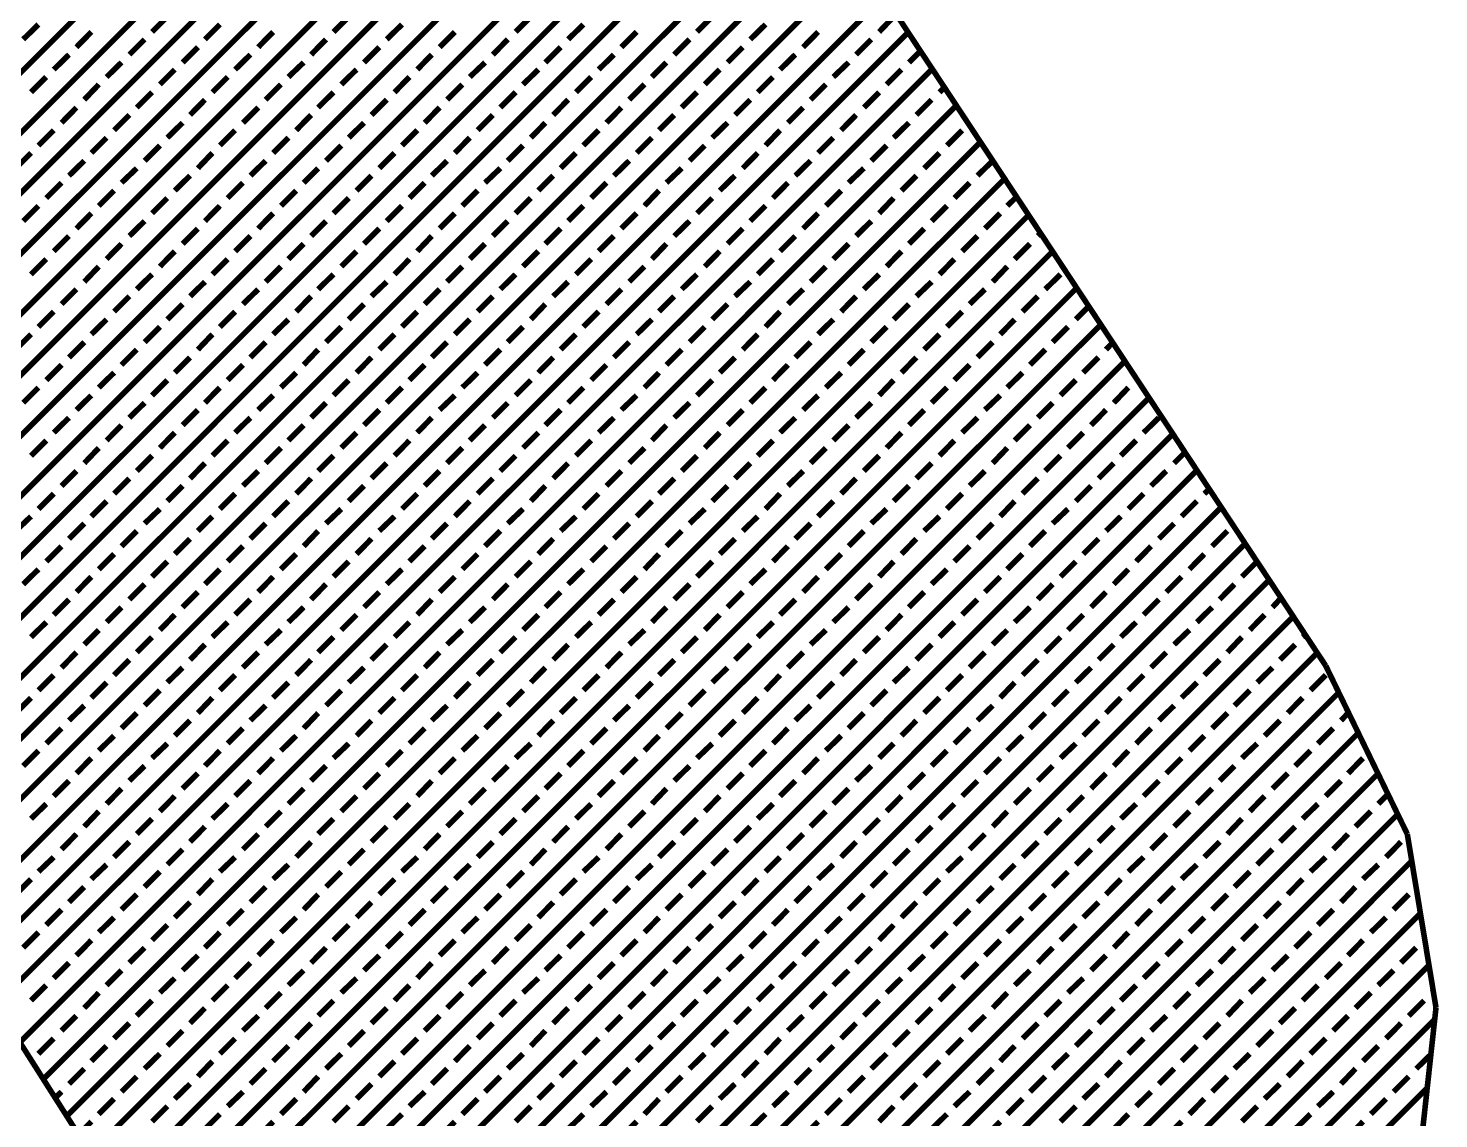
# Model space of a CAD drawing. Extents: x 2 to 176, y -19 to 159.
# Drawn here: x 112.715 to 113.677, y 117.897 to 118.64 of the extents above; entities that cross this region are included whole.
import ezdxf

# ---------------------------------------------------------------- set-up
doc = ezdxf.new("R2010")
doc.units = 0
doc.layers.add('BG_SILKSCREEN_TOP', color=7, linetype='CONTINUOUS')

msp = doc.modelspace()

# ---------------------------------------------------------------- linework, layer by layer
at = {"layer": 'BG_SILKSCREEN_TOP', "const_width": 0.00381}
for points in [[(113.599976, 118.205504), (112.908842, 119.254016)], [(112.452912, 118.352824), (113.085626, 118.985792)], [(112.468914, 118.327678), (113.101882, 118.9609)], [(112.484662, 118.302532), (113.118392, 118.936008)], [(112.500918, 118.277386), (113.134902, 118.911116)], [(112.51692, 118.25224), (113.151158, 118.886478)], [(112.532922, 118.226586), (113.167668, 118.861332)], [(112.549178, 118.20144), (113.184178, 118.83644)], [(112.56518, 118.176294), (113.200434, 118.811548)], [(112.581182, 118.150894), (113.216944, 118.786656)], [(112.597438, 118.125748), (113.2332, 118.762018)], [(112.613186, 118.100602), (113.24971, 118.737126)], [(112.629188, 118.074948), (113.265966, 118.71198)], [(112.64519, 118.049802), (113.282476, 118.687088)], [(112.661446, 118.024656), (113.298986, 118.662196)], [(112.799622, 118.637812), (112.810036, 118.648226)], [(112.92332, 118.637812), (112.933734, 118.648226)], [(113.047526, 118.637812), (113.05794, 118.648226)], [(113.171224, 118.637812), (113.181638, 118.648226)], [(113.29543, 118.637812), (113.305336, 118.648226)], [(112.711738, 118.632732), (112.722152, 118.642892)], [(112.83569, 118.632732), (112.84585, 118.642892)], [(112.959642, 118.632732), (112.970056, 118.642892)], [(113.08334, 118.632732), (113.093754, 118.642892)], [(113.207546, 118.632732), (113.21796, 118.642892)], [(112.677448, 117.99951), (113.315242, 118.637558)], [(112.74806, 118.627398), (112.75822, 118.637812)], [(112.784128, 118.622318), (112.794542, 118.632732)], [(112.872012, 118.627398), (112.882172, 118.637812)], [(112.90808, 118.622318), (112.91824, 118.632732)], [(112.99571, 118.627398), (113.006124, 118.637812)], [(113.032032, 118.622318), (113.042192, 118.632732)], [(113.119662, 118.627398), (113.130076, 118.637812)], [(113.15573, 118.622318), (113.166144, 118.632732)], [(113.243614, 118.627398), (113.253774, 118.637812)], [(113.279682, 118.622318), (113.290096, 118.632732)], [(112.732566, 118.612158), (112.74298, 118.622318)], [(112.82045, 118.616984), (112.830864, 118.627398)], [(112.856264, 118.612158), (112.866678, 118.622318)], [(112.944148, 118.616984), (112.954562, 118.627398)], [(112.98047, 118.612158), (112.990376, 118.622318)], [(113.067846, 118.616984), (113.07826, 118.627398)], [(113.104168, 118.612158), (113.114582, 118.622318)], [(113.192052, 118.616984), (113.202466, 118.627398)], [(113.227866, 118.612158), (113.23828, 118.622318)], [(113.31575, 118.616984), (113.323624, 118.624858)], [(112.693196, 117.974364), (113.331752, 118.612666)], [(112.768634, 118.607078), (112.778794, 118.616984)], [(112.804956, 118.601998), (112.815116, 118.612158)], [(112.892586, 118.607078), (112.903, 118.616984)], [(112.928654, 118.601998), (112.939068, 118.612158)], [(113.016284, 118.607078), (113.026698, 118.616984)], [(113.052606, 118.601998), (113.06302, 118.612158)], [(113.14049, 118.607078), (113.150396, 118.616984)], [(113.176558, 118.601998), (113.186718, 118.612158)], [(113.264188, 118.607078), (113.274602, 118.616984)], [(113.30051, 118.601998), (113.31067, 118.612158)], [(112.717072, 118.596664), (112.727486, 118.607078)], [(112.753394, 118.591584), (112.7633, 118.601998)], [(112.84077, 118.596664), (112.851184, 118.607078)], [(112.877092, 118.591584), (112.887506, 118.601998)], [(112.964976, 118.596664), (112.975136, 118.607078)], [(113.00079, 118.591584), (113.011204, 118.601998)], [(113.088674, 118.596664), (113.099088, 118.607078)], [(113.124996, 118.591584), (113.13541, 118.601998)], [(113.212626, 118.596664), (113.22304, 118.607078)], [(113.248694, 118.591584), (113.259108, 118.601998)], [(112.789208, 118.58625), (112.799622, 118.596664)], [(112.82553, 118.58117), (112.83569, 118.591584)], [(112.912906, 118.58625), (112.92332, 118.596664)], [(112.949228, 118.58117), (112.959642, 118.591584)], [(113.037112, 118.58625), (113.047526, 118.596664)], [(113.07318, 118.58117), (113.08334, 118.591584)], [(113.16081, 118.58625), (113.171224, 118.596664)], [(113.197132, 118.58117), (113.207546, 118.591584)], [(113.285016, 118.58625), (113.29543, 118.596664)], [(113.32083, 118.58117), (113.331244, 118.591584)], [(113.336578, 118.596664), (113.33988, 118.599966)], [(112.709706, 117.948964), (113.348008, 118.58752)], [(112.7379, 118.575836), (112.74806, 118.58625)], [(112.773714, 118.570756), (112.784128, 118.58117)], [(112.861598, 118.575836), (112.872012, 118.58625)], [(112.89792, 118.570756), (112.90808, 118.58117)], [(112.98555, 118.575836), (112.99571, 118.58625)], [(113.021618, 118.570756), (113.032032, 118.58117)], [(113.109502, 118.575836), (113.119662, 118.58625)], [(113.145316, 118.570756), (113.15573, 118.58117)], [(113.2332, 118.575836), (113.243614, 118.58625)], [(113.269522, 118.570756), (113.279682, 118.58117)], [(112.810036, 118.565676), (112.82045, 118.575836)], [(112.933734, 118.565676), (112.944148, 118.575836)], [(113.05794, 118.565676), (113.067846, 118.575836)], [(113.181638, 118.565676), (113.192052, 118.575836)], [(113.305336, 118.565676), (113.31575, 118.575836)], [(112.722152, 118.560342), (112.732566, 118.570756)], [(112.725454, 117.923564), (113.364518, 118.562628)], [(112.75822, 118.555262), (112.768634, 118.565676)], [(112.84585, 118.560342), (112.856264, 118.570756)], [(112.882172, 118.555262), (112.892586, 118.565676)], [(112.970056, 118.560342), (112.98047, 118.570756)], [(113.006124, 118.555262), (113.016284, 118.565676)], [(113.093754, 118.560342), (113.104168, 118.570756)], [(113.130076, 118.555262), (113.14049, 118.565676)], [(113.21796, 118.560342), (113.227866, 118.570756)], [(113.253774, 118.555262), (113.264188, 118.565676)], [(113.341658, 118.560342), (113.352072, 118.570756)], [(112.706658, 118.544848), (112.717072, 118.555262)], [(112.794542, 118.549928), (112.804956, 118.560342)], [(112.830864, 118.544848), (112.84077, 118.555262)], [(112.91824, 118.549928), (112.928654, 118.560342)], [(112.954562, 118.544848), (112.964976, 118.555262)], [(113.042192, 118.549928), (113.052606, 118.560342)], [(113.07826, 118.544848), (113.088674, 118.555262)], [(113.166144, 118.549928), (113.176558, 118.560342)], [(113.202466, 118.544848), (113.212626, 118.555262)], [(113.290096, 118.549928), (113.30051, 118.560342)], [(113.326164, 118.544848), (113.336578, 118.555262)], [(112.74298, 118.539768), (112.753394, 118.549928)], [(112.778794, 118.534942), (112.789208, 118.544848)], [(112.866678, 118.539768), (112.877092, 118.549928)], [(112.903, 118.534942), (112.912906, 118.544848)], [(112.990376, 118.539768), (113.00079, 118.549928)], [(113.026698, 118.534942), (113.037112, 118.544848)], [(113.114582, 118.539768), (113.124996, 118.549928)], [(113.150396, 118.534942), (113.16081, 118.544848)], [(113.23828, 118.539768), (113.248694, 118.549928)], [(113.274602, 118.534942), (113.285016, 118.544848)], [(113.362486, 118.539768), (113.3729, 118.549928)], [(112.727486, 118.524528), (112.7379, 118.534942)], [(112.741456, 117.898418), (113.381028, 118.537736)], [(112.815116, 118.529608), (112.82553, 118.539768)], [(112.851184, 118.524528), (112.861598, 118.534942)], [(112.939068, 118.529608), (112.949228, 118.539768)], [(112.975136, 118.524528), (112.98555, 118.534942)], [(113.06302, 118.529608), (113.07318, 118.539768)], [(113.099088, 118.524528), (113.109502, 118.534942)], [(113.186718, 118.529608), (113.197132, 118.539768)], [(113.22304, 118.524528), (113.2332, 118.534942)], [(113.31067, 118.529608), (113.32083, 118.539768)], [(113.346738, 118.524528), (113.357152, 118.534942)], [(112.7633, 118.519194), (112.773714, 118.529608)], [(112.799622, 118.514114), (112.810036, 118.524528)], [(112.887506, 118.519194), (112.89792, 118.529608)], [(112.92332, 118.514114), (112.933734, 118.524528)], [(113.011204, 118.519194), (113.021618, 118.529608)], [(113.047526, 118.514114), (113.05794, 118.524528)], [(113.13541, 118.519194), (113.145316, 118.529608)], [(113.171224, 118.514114), (113.181638, 118.524528)], [(113.259108, 118.519194), (113.269522, 118.529608)], [(113.29543, 118.514114), (113.305336, 118.524528)], [(113.382806, 118.519194), (113.389156, 118.52529)], [(112.711738, 118.50878), (112.722152, 118.519194)], [(112.74806, 118.5037), (112.75822, 118.514114)], [(112.83569, 118.50878), (112.84585, 118.519194)], [(112.872012, 118.5037), (112.882172, 118.514114)], [(112.959642, 118.50878), (112.970056, 118.519194)], [(112.99571, 118.5037), (113.006124, 118.514114)], [(113.08334, 118.50878), (113.093754, 118.519194)], [(113.119662, 118.5037), (113.130076, 118.514114)], [(113.207546, 118.50878), (113.21796, 118.519194)], [(113.243614, 118.5037), (113.253774, 118.514114)], [(113.331244, 118.50878), (113.341658, 118.519194)], [(113.367566, 118.5037), (113.37798, 118.514114)], [(112.757712, 117.873018), (113.397284, 118.512844)], [(112.784128, 118.49862), (112.794542, 118.50878)], [(112.90808, 118.49862), (112.91824, 118.50878)], [(113.032032, 118.49862), (113.042192, 118.50878)], [(113.15573, 118.49862), (113.166144, 118.50878)], [(113.279682, 118.49862), (113.290096, 118.50878)], [(112.732566, 118.488206), (112.74298, 118.49862)], [(112.82045, 118.493286), (112.830864, 118.5037)], [(112.856264, 118.488206), (112.866678, 118.49862)], [(112.944148, 118.493286), (112.954562, 118.5037)], [(112.98047, 118.488206), (112.990376, 118.49862)], [(113.067846, 118.493286), (113.07826, 118.5037)], [(113.104168, 118.488206), (113.114582, 118.49862)], [(113.192052, 118.493286), (113.202466, 118.5037)], [(113.227866, 118.488206), (113.23828, 118.49862)], [(113.31575, 118.493286), (113.326164, 118.5037)], [(113.352072, 118.488206), (113.362486, 118.49862)], [(113.403634, 118.49862), (113.405412, 118.500398)], [(112.768634, 118.482872), (112.778794, 118.493286)], [(112.773714, 117.847872), (113.413794, 118.488206)], [(112.804956, 118.477792), (112.815116, 118.488206)], [(112.892586, 118.482872), (112.903, 118.493286)], [(112.928654, 118.477792), (112.939068, 118.488206)], [(113.016284, 118.482872), (113.026698, 118.493286)], [(113.052606, 118.477792), (113.06302, 118.488206)], [(113.14049, 118.482872), (113.150396, 118.493286)], [(113.176558, 118.477792), (113.186718, 118.488206)], [(113.264188, 118.482872), (113.274602, 118.493286)], [(113.30051, 118.477792), (113.31067, 118.488206)], [(113.387886, 118.482872), (113.3983, 118.493286)], [(112.717072, 118.472458), (112.727486, 118.482872)], [(112.753394, 118.467378), (112.7633, 118.477792)], [(112.84077, 118.472458), (112.851184, 118.482872)], [(112.877092, 118.467378), (112.887506, 118.477792)], [(112.964976, 118.472458), (112.975136, 118.482872)], [(113.00079, 118.467378), (113.011204, 118.477792)], [(113.088674, 118.472458), (113.099088, 118.482872)], [(113.124996, 118.467378), (113.13541, 118.477792)], [(113.212626, 118.472458), (113.22304, 118.482872)], [(113.248694, 118.467378), (113.259108, 118.477792)], [(113.336578, 118.472458), (113.346738, 118.482872)], [(113.3729, 118.467378), (113.382806, 118.477792)], [(112.789208, 118.462298), (112.799622, 118.472458)], [(112.82553, 118.457472), (112.83569, 118.467378)], [(112.912906, 118.462298), (112.92332, 118.472458)], [(112.949228, 118.457472), (112.959642, 118.467378)], [(113.037112, 118.462298), (113.047526, 118.472458)], [(113.07318, 118.457472), (113.08334, 118.467378)], [(113.16081, 118.462298), (113.171224, 118.472458)], [(113.197132, 118.457472), (113.207546, 118.467378)], [(113.285016, 118.462298), (113.29543, 118.472458)], [(113.32083, 118.457472), (113.331244, 118.467378)], [(113.408714, 118.462298), (113.419128, 118.472458)], [(112.7379, 118.452138), (112.74806, 118.462298)], [(112.773714, 118.447058), (112.784128, 118.457472)], [(112.789716, 117.822726), (113.430304, 118.463314)], [(112.861598, 118.452138), (112.872012, 118.462298)], [(112.89792, 118.447058), (112.90808, 118.457472)], [(112.98555, 118.452138), (112.99571, 118.462298)], [(113.021618, 118.447058), (113.032032, 118.457472)], [(113.109502, 118.452138), (113.119662, 118.462298)], [(113.145316, 118.447058), (113.15573, 118.457472)], [(113.2332, 118.452138), (113.243614, 118.462298)], [(113.269522, 118.447058), (113.279682, 118.457472)], [(113.357152, 118.452138), (113.367566, 118.462298)], [(113.39322, 118.447058), (113.403634, 118.457472)], [(112.722152, 118.436644), (112.732566, 118.447058)], [(112.810036, 118.441724), (112.82045, 118.452138)], [(112.84585, 118.436644), (112.856264, 118.447058)], [(112.933734, 118.441724), (112.944148, 118.452138)], [(112.970056, 118.436644), (112.98047, 118.447058)], [(113.05794, 118.441724), (113.067846, 118.452138)], [(113.093754, 118.436644), (113.104168, 118.447058)], [(113.181638, 118.441724), (113.192052, 118.452138)], [(113.21796, 118.436644), (113.227866, 118.447058)], [(113.305336, 118.441724), (113.31575, 118.452138)], [(113.341658, 118.436644), (113.352072, 118.447058)], [(113.429542, 118.441724), (113.438432, 118.450614)], [(112.75822, 118.431564), (112.768634, 118.441724)], [(112.794542, 118.42623), (112.804956, 118.436644)], [(112.805464, 117.79758), (113.44656, 118.438168)], [(112.882172, 118.431564), (112.892586, 118.441724)], [(112.91824, 118.42623), (112.928654, 118.436644)], [(113.006124, 118.431564), (113.016284, 118.441724)], [(113.042192, 118.42623), (113.052606, 118.436644)], [(113.130076, 118.431564), (113.14049, 118.441724)], [(113.166144, 118.42623), (113.176558, 118.436644)], [(113.253774, 118.431564), (113.264188, 118.441724)], [(113.290096, 118.42623), (113.30051, 118.436644)], [(113.37798, 118.431564), (113.387886, 118.441724)], [(113.413794, 118.42623), (113.424208, 118.436644)], [(112.706658, 118.42115), (112.717072, 118.431564)], [(112.830864, 118.42115), (112.84077, 118.431564)], [(112.954562, 118.42115), (112.964976, 118.431564)], [(113.07826, 118.42115), (113.088674, 118.431564)], [(113.202466, 118.42115), (113.212626, 118.431564)], [(113.326164, 118.42115), (113.336578, 118.431564)], [(112.74298, 118.415816), (112.753394, 118.42623)], [(112.778794, 118.410736), (112.789208, 118.42115)], [(112.866678, 118.415816), (112.877092, 118.42623)], [(112.903, 118.410736), (112.912906, 118.42115)], [(112.990376, 118.415816), (113.00079, 118.42623)], [(113.026698, 118.410736), (113.037112, 118.42115)], [(113.114582, 118.415816), (113.124996, 118.42623)], [(113.150396, 118.410736), (113.16081, 118.42115)], [(113.23828, 118.415816), (113.248694, 118.42623)], [(113.274602, 118.410736), (113.285016, 118.42115)], [(113.362486, 118.415816), (113.3729, 118.42623)], [(113.3983, 118.410736), (113.408714, 118.42115)], [(113.450116, 118.42115), (113.454688, 118.425976)], [(112.727486, 118.400322), (112.7379, 118.410736)], [(112.815116, 118.405402), (112.82553, 118.415816)], [(112.821974, 117.771926), (113.46307, 118.413276)], [(112.851184, 118.400322), (112.861598, 118.410736)], [(112.939068, 118.405402), (112.949228, 118.415816)], [(112.975136, 118.400322), (112.98555, 118.410736)], [(113.06302, 118.405402), (113.07318, 118.415816)], [(113.099088, 118.400322), (113.109502, 118.410736)], [(113.186718, 118.405402), (113.197132, 118.415816)], [(113.22304, 118.400322), (113.2332, 118.410736)], [(113.31067, 118.405402), (113.32083, 118.415816)], [(113.346738, 118.400322), (113.357152, 118.410736)], [(113.434622, 118.405402), (113.445036, 118.415816)], [(112.420908, 118.402862), (112.850676, 117.72646)], [(112.7633, 118.395242), (112.773714, 118.405402)], [(112.799622, 118.389908), (112.810036, 118.400322)], [(112.887506, 118.395242), (112.89792, 118.405402)], [(112.92332, 118.389908), (112.933734, 118.400322)], [(113.011204, 118.395242), (113.021618, 118.405402)], [(113.047526, 118.389908), (113.05794, 118.400322)], [(113.13541, 118.395242), (113.145316, 118.405402)], [(113.171224, 118.389908), (113.181638, 118.400322)], [(113.259108, 118.395242), (113.269522, 118.405402)], [(113.29543, 118.389908), (113.305336, 118.400322)], [(113.382806, 118.395242), (113.39322, 118.405402)], [(113.419128, 118.389908), (113.429542, 118.400322)], [(113.47069, 118.400322), (113.471452, 118.401084)], [(112.711738, 118.384828), (112.722152, 118.395242)], [(112.74806, 118.380002), (112.75822, 118.389908)], [(112.83569, 118.384828), (112.84585, 118.395242)], [(112.872012, 118.380002), (112.882172, 118.389908)], [(112.959642, 118.384828), (112.970056, 118.395242)], [(112.99571, 118.380002), (113.006124, 118.389908)], [(113.08334, 118.384828), (113.093754, 118.395242)], [(113.119662, 118.380002), (113.130076, 118.389908)], [(113.207546, 118.384828), (113.21796, 118.395242)], [(113.243614, 118.380002), (113.253774, 118.389908)], [(113.331244, 118.384828), (113.341658, 118.395242)], [(113.367566, 118.380002), (113.37798, 118.389908)], [(113.45545, 118.384828), (113.465356, 118.395242)], [(112.784128, 118.374668), (112.794542, 118.384828)], [(112.82045, 118.369588), (112.830864, 118.380002)], [(112.837722, 117.74678), (113.47958, 118.388384)], [(112.90808, 118.374668), (112.91824, 118.384828)], [(112.944148, 118.369588), (112.954562, 118.380002)], [(113.032032, 118.374668), (113.042192, 118.384828)], [(113.067846, 118.369588), (113.07826, 118.380002)], [(113.15573, 118.374668), (113.166144, 118.384828)], [(113.192052, 118.369588), (113.202466, 118.380002)], [(113.279682, 118.374668), (113.290096, 118.384828)], [(113.31575, 118.369588), (113.326164, 118.380002)], [(113.403634, 118.374668), (113.413794, 118.384828)], [(113.439956, 118.369588), (113.450116, 118.380002)], [(112.732566, 118.364508), (112.74298, 118.374668)], [(112.768634, 118.359174), (112.778794, 118.369588)], [(112.856264, 118.364508), (112.866678, 118.374668)], [(112.892586, 118.359174), (112.903, 118.369588)], [(112.98047, 118.364508), (112.990376, 118.374668)], [(113.016284, 118.359174), (113.026698, 118.369588)], [(113.104168, 118.364508), (113.114582, 118.374668)], [(113.14049, 118.359174), (113.150396, 118.369588)], [(113.227866, 118.364508), (113.23828, 118.374668)], [(113.264188, 118.359174), (113.274602, 118.369588)], [(113.352072, 118.364508), (113.362486, 118.374668)], [(113.387886, 118.359174), (113.3983, 118.369588)], [(113.47577, 118.364508), (113.486184, 118.374668)], [(112.804956, 118.354094), (112.815116, 118.364508)], [(112.854486, 117.721888), (113.495836, 118.363746)], [(112.928654, 118.354094), (112.939068, 118.364508)], [(113.052606, 118.354094), (113.06302, 118.364508)], [(113.176558, 118.354094), (113.186718, 118.364508)], [(113.30051, 118.354094), (113.31067, 118.364508)], [(113.424208, 118.354094), (113.434622, 118.364508)], [(112.717072, 118.34876), (112.727486, 118.359174)], [(112.753394, 118.34368), (112.7633, 118.354094)], [(112.84077, 118.34876), (112.851184, 118.359174)], [(112.877092, 118.34368), (112.887506, 118.354094)], [(112.964976, 118.34876), (112.975136, 118.359174)], [(113.00079, 118.34368), (113.011204, 118.354094)], [(113.088674, 118.34876), (113.099088, 118.359174)], [(113.124996, 118.34368), (113.13541, 118.354094)], [(113.212626, 118.34876), (113.22304, 118.359174)], [(113.248694, 118.34368), (113.259108, 118.354094)], [(113.336578, 118.34876), (113.346738, 118.359174)], [(113.3729, 118.34368), (113.382806, 118.354094)], [(113.460276, 118.34876), (113.47069, 118.359174)], [(113.496598, 118.34368), (113.503964, 118.351046)], [(112.789208, 118.338346), (112.799622, 118.34876)], [(112.82553, 118.333266), (112.83569, 118.34368)], [(112.912906, 118.338346), (112.92332, 118.34876)], [(112.949228, 118.333266), (112.959642, 118.34368)], [(113.037112, 118.338346), (113.047526, 118.34876)], [(113.07318, 118.333266), (113.08334, 118.34368)], [(113.16081, 118.338346), (113.171224, 118.34876)], [(113.197132, 118.333266), (113.207546, 118.34368)], [(113.285016, 118.338346), (113.29543, 118.34876)], [(113.32083, 118.333266), (113.331244, 118.34368)], [(113.408714, 118.338346), (113.419128, 118.34876)], [(113.445036, 118.333266), (113.45545, 118.34368)], [(112.7379, 118.328186), (112.74806, 118.338346)], [(112.773714, 118.322852), (112.784128, 118.333266)], [(112.861598, 118.328186), (112.872012, 118.338346)], [(112.873028, 117.699282), (113.512092, 118.338854)], [(112.89792, 118.322852), (112.90808, 118.333266)], [(112.98555, 118.328186), (112.99571, 118.338346)], [(113.021618, 118.322852), (113.032032, 118.333266)], [(113.109502, 118.328186), (113.119662, 118.338346)], [(113.145316, 118.322852), (113.15573, 118.333266)], [(113.2332, 118.328186), (113.243614, 118.338346)], [(113.269522, 118.322852), (113.279682, 118.333266)], [(113.357152, 118.328186), (113.367566, 118.338346)], [(113.39322, 118.322852), (113.403634, 118.333266)], [(113.48085, 118.328186), (113.491264, 118.338346)], [(112.722152, 118.312438), (112.732566, 118.322852)], [(112.810036, 118.317772), (112.82045, 118.328186)], [(112.84585, 118.312438), (112.856264, 118.322852)], [(112.933734, 118.317772), (112.944148, 118.328186)], [(112.970056, 118.312438), (112.98047, 118.322852)], [(113.05794, 118.317772), (113.067846, 118.328186)], [(113.093754, 118.312438), (113.104168, 118.322852)], [(113.181638, 118.317772), (113.192052, 118.328186)], [(113.21796, 118.312438), (113.227866, 118.322852)], [(113.305336, 118.317772), (113.31575, 118.328186)], [(113.341658, 118.312438), (113.352072, 118.322852)], [(113.429542, 118.317772), (113.439956, 118.328186)], [(113.465356, 118.312438), (113.47577, 118.322852)], [(113.517172, 118.322852), (113.520728, 118.326154)], [(112.75822, 118.307358), (112.768634, 118.317772)], [(112.794542, 118.302532), (112.804956, 118.312438)], [(112.882172, 118.307358), (112.892586, 118.317772)], [(112.891824, 117.676676), (113.528856, 118.313708)], [(112.91824, 118.302532), (112.928654, 118.312438)], [(113.006124, 118.307358), (113.016284, 118.317772)], [(113.042192, 118.302532), (113.052606, 118.312438)], [(113.130076, 118.307358), (113.14049, 118.317772)], [(113.166144, 118.302532), (113.176558, 118.312438)], [(113.253774, 118.307358), (113.264188, 118.317772)], [(113.290096, 118.302532), (113.30051, 118.312438)], [(113.37798, 118.307358), (113.387886, 118.317772)], [(113.413794, 118.302532), (113.424208, 118.312438)], [(113.501678, 118.307358), (113.512092, 118.317772)], [(112.706658, 118.297452), (112.717072, 118.307358)], [(112.74298, 118.292118), (112.753394, 118.302532)], [(112.830864, 118.297452), (112.84077, 118.307358)], [(112.866678, 118.292118), (112.877092, 118.302532)], [(112.954562, 118.297452), (112.964976, 118.307358)], [(112.990376, 118.292118), (113.00079, 118.302532)], [(113.07826, 118.297452), (113.088674, 118.307358)], [(113.114582, 118.292118), (113.124996, 118.302532)], [(113.202466, 118.297452), (113.212626, 118.307358)], [(113.23828, 118.292118), (113.248694, 118.302532)], [(113.326164, 118.297452), (113.336578, 118.307358)], [(113.362486, 118.292118), (113.3729, 118.302532)], [(113.450116, 118.297452), (113.460276, 118.307358)], [(113.486184, 118.292118), (113.496598, 118.302532)], [(112.778794, 118.287038), (112.789208, 118.297452)], [(112.903, 118.287038), (112.912906, 118.297452)], [(113.026698, 118.287038), (113.037112, 118.297452)], [(113.150396, 118.287038), (113.16081, 118.297452)], [(113.274602, 118.287038), (113.285016, 118.297452)], [(113.3983, 118.287038), (113.408714, 118.297452)], [(113.522506, 118.287038), (113.53292, 118.297452)], [(112.727486, 118.276624), (112.7379, 118.287038)], [(112.815116, 118.281704), (112.82553, 118.292118)], [(112.851184, 118.276624), (112.861598, 118.287038)], [(112.910366, 117.65407), (113.545112, 118.288816)], [(112.939068, 118.281704), (112.949228, 118.292118)], [(112.975136, 118.276624), (112.98555, 118.287038)], [(113.06302, 118.281704), (113.07318, 118.292118)], [(113.099088, 118.276624), (113.109502, 118.287038)], [(113.186718, 118.281704), (113.197132, 118.292118)], [(113.22304, 118.276624), (113.2332, 118.287038)], [(113.31067, 118.281704), (113.32083, 118.292118)], [(113.346738, 118.276624), (113.357152, 118.287038)], [(113.434622, 118.281704), (113.445036, 118.292118)], [(113.47069, 118.276624), (113.48085, 118.287038)], [(112.7633, 118.27129), (112.773714, 118.281704)], [(112.799622, 118.26621), (112.810036, 118.276624)], [(112.887506, 118.27129), (112.89792, 118.281704)], [(112.92332, 118.26621), (112.933734, 118.276624)], [(113.011204, 118.27129), (113.021618, 118.281704)], [(113.047526, 118.26621), (113.05794, 118.276624)], [(113.13541, 118.27129), (113.145316, 118.281704)], [(113.171224, 118.26621), (113.181638, 118.276624)], [(113.259108, 118.27129), (113.269522, 118.281704)], [(113.29543, 118.26621), (113.305336, 118.276624)], [(113.382806, 118.27129), (113.39322, 118.281704)], [(113.419128, 118.26621), (113.429542, 118.276624)], [(113.507012, 118.27129), (113.517172, 118.281704)], [(113.542826, 118.26621), (113.55324, 118.276624)], [(112.711738, 118.26113), (112.722152, 118.27129)], [(112.74806, 118.255796), (112.75822, 118.26621)], [(112.83569, 118.26113), (112.84585, 118.27129)], [(112.872012, 118.255796), (112.882172, 118.26621)], [(112.931194, 117.63375), (113.561368, 118.263924)], [(112.959642, 118.26113), (112.970056, 118.27129)], [(112.99571, 118.255796), (113.006124, 118.26621)], [(113.08334, 118.26113), (113.093754, 118.27129)], [(113.119662, 118.255796), (113.130076, 118.26621)], [(113.207546, 118.26113), (113.21796, 118.27129)], [(113.243614, 118.255796), (113.253774, 118.26621)], [(113.331244, 118.26113), (113.341658, 118.27129)], [(113.367566, 118.255796), (113.37798, 118.26621)], [(113.45545, 118.26113), (113.465356, 118.27129)], [(113.491264, 118.255796), (113.501678, 118.26621)], [(112.784128, 118.250716), (112.794542, 118.26113)], [(112.82045, 118.245382), (112.830864, 118.255796)], [(112.90808, 118.250716), (112.91824, 118.26113)], [(112.944148, 118.245382), (112.954562, 118.255796)], [(113.032032, 118.250716), (113.042192, 118.26113)], [(113.067846, 118.245382), (113.07826, 118.255796)], [(113.15573, 118.250716), (113.166144, 118.26113)], [(113.192052, 118.245382), (113.202466, 118.255796)], [(113.279682, 118.250716), (113.290096, 118.26113)], [(113.31575, 118.245382), (113.326164, 118.255796)], [(113.403634, 118.250716), (113.413794, 118.26113)], [(113.439956, 118.245382), (113.450116, 118.255796)], [(113.527586, 118.250716), (113.537746, 118.26113)], [(112.732566, 118.240302), (112.74298, 118.250716)], [(112.768634, 118.235222), (112.778794, 118.245382)], [(112.856264, 118.240302), (112.866678, 118.250716)], [(112.892586, 118.235222), (112.903, 118.245382)], [(112.98047, 118.240302), (112.990376, 118.250716)], [(113.016284, 118.235222), (113.026698, 118.245382)], [(113.104168, 118.240302), (113.114582, 118.250716)], [(113.14049, 118.235222), (113.150396, 118.245382)], [(113.227866, 118.240302), (113.23828, 118.250716)], [(113.264188, 118.235222), (113.274602, 118.245382)], [(113.352072, 118.240302), (113.362486, 118.250716)], [(113.387886, 118.235222), (113.3983, 118.245382)], [(113.47577, 118.240302), (113.486184, 118.250716)], [(113.512092, 118.235222), (113.522506, 118.245382)], [(113.563654, 118.245382), (113.569496, 118.251732)], [(112.717072, 118.225062), (112.727486, 118.235222)], [(112.804956, 118.229888), (112.815116, 118.240302)], [(112.84077, 118.225062), (112.851184, 118.235222)], [(112.928654, 118.229888), (112.939068, 118.240302)], [(112.955324, 117.616732), (113.578132, 118.239286)], [(112.964976, 118.225062), (112.975136, 118.235222)], [(113.052606, 118.229888), (113.06302, 118.240302)], [(113.088674, 118.225062), (113.099088, 118.235222)], [(113.176558, 118.229888), (113.186718, 118.240302)], [(113.212626, 118.225062), (113.22304, 118.235222)], [(113.30051, 118.229888), (113.31067, 118.240302)], [(113.336578, 118.225062), (113.346738, 118.235222)], [(113.424208, 118.229888), (113.434622, 118.240302)], [(113.460276, 118.225062), (113.47069, 118.235222)], [(113.54816, 118.229888), (113.55832, 118.240302)], [(112.753394, 118.219982), (112.7633, 118.229888)], [(112.789208, 118.214648), (112.799622, 118.225062)], [(112.877092, 118.219982), (112.887506, 118.229888)], [(112.912906, 118.214648), (112.92332, 118.225062)], [(113.00079, 118.219982), (113.011204, 118.229888)], [(113.037112, 118.214648), (113.047526, 118.225062)], [(113.124996, 118.219982), (113.13541, 118.229888)], [(113.16081, 118.214648), (113.171224, 118.225062)], [(113.248694, 118.219982), (113.259108, 118.229888)], [(113.285016, 118.214648), (113.29543, 118.225062)], [(113.3729, 118.219982), (113.382806, 118.229888)], [(113.408714, 118.214648), (113.419128, 118.225062)], [(113.496598, 118.219982), (113.507012, 118.229888)], [(113.53292, 118.214648), (113.542826, 118.225062)], [(113.584228, 118.225062), (113.58626, 118.226586)], [(112.82553, 118.209568), (112.83569, 118.219982)], [(112.949228, 118.209568), (112.959642, 118.219982)], [(113.07318, 118.209568), (113.08334, 118.219982)], [(113.197132, 118.209568), (113.207546, 118.219982)], [(113.32083, 118.209568), (113.331244, 118.219982)], [(113.445036, 118.209568), (113.45545, 118.219982)], [(113.568734, 118.209568), (113.579148, 118.219982)], [(112.7379, 118.204234), (112.74806, 118.214648)], [(112.773714, 118.199154), (112.784128, 118.209568)], [(112.861598, 118.204234), (112.872012, 118.214648)], [(112.89792, 118.199154), (112.90808, 118.209568)], [(112.979454, 117.59946), (113.594388, 118.214394)], [(112.98555, 118.204234), (112.99571, 118.214648)], [(113.021618, 118.199154), (113.032032, 118.209568)], [(113.109502, 118.204234), (113.119662, 118.214648)], [(113.145316, 118.199154), (113.15573, 118.209568)], [(113.2332, 118.204234), (113.243614, 118.214648)], [(113.269522, 118.199154), (113.279682, 118.209568)], [(113.357152, 118.204234), (113.367566, 118.214648)], [(113.39322, 118.199154), (113.403634, 118.209568)], [(113.48085, 118.204234), (113.491264, 118.214648)], [(113.517172, 118.199154), (113.527586, 118.209568)], [(112.722152, 118.18874), (112.732566, 118.199154)], [(112.810036, 118.194074), (112.82045, 118.204234)], [(112.84585, 118.18874), (112.856264, 118.199154)], [(112.933734, 118.194074), (112.944148, 118.204234)], [(112.970056, 118.18874), (112.98047, 118.199154)], [(113.05794, 118.194074), (113.067846, 118.204234)], [(113.093754, 118.18874), (113.104168, 118.199154)], [(113.181638, 118.194074), (113.192052, 118.204234)], [(113.21796, 118.18874), (113.227866, 118.199154)], [(113.305336, 118.194074), (113.31575, 118.204234)], [(113.341658, 118.18874), (113.352072, 118.199154)], [(113.429542, 118.194074), (113.439956, 118.204234)], [(113.465356, 118.18874), (113.47577, 118.199154)], [(113.55324, 118.194074), (113.563654, 118.204234)], [(113.589562, 118.18874), (113.599976, 118.199154)], [(113.655602, 118.090696), (113.599976, 118.205504)], [(112.75822, 118.18366), (112.768634, 118.194074)], [(112.794542, 118.178326), (112.804956, 118.18874)], [(112.882172, 118.18366), (112.892586, 118.194074)], [(112.91824, 118.178326), (112.928654, 118.18874)], [(113.003838, 117.582188), (113.608866, 118.187216)], [(113.006124, 118.18366), (113.016284, 118.194074)], [(113.042192, 118.178326), (113.052606, 118.18874)], [(113.130076, 118.18366), (113.14049, 118.194074)], [(113.166144, 118.178326), (113.176558, 118.18874)], [(113.253774, 118.18366), (113.264188, 118.194074)], [(113.290096, 118.178326), (113.30051, 118.18874)], [(113.37798, 118.18366), (113.387886, 118.194074)], [(113.413794, 118.178326), (113.424208, 118.18874)], [(113.501678, 118.18366), (113.512092, 118.194074)], [(113.537746, 118.178326), (113.54816, 118.18874)], [(112.706658, 118.173246), (112.717072, 118.18366)], [(112.74298, 118.168166), (112.753394, 118.178326)], [(112.830864, 118.173246), (112.84077, 118.18366)], [(112.866678, 118.168166), (112.877092, 118.178326)], [(112.954562, 118.173246), (112.964976, 118.18366)], [(112.990376, 118.168166), (113.00079, 118.178326)], [(113.07826, 118.173246), (113.088674, 118.18366)], [(113.114582, 118.168166), (113.124996, 118.178326)], [(113.202466, 118.173246), (113.212626, 118.18366)], [(113.23828, 118.168166), (113.248694, 118.178326)], [(113.326164, 118.173246), (113.336578, 118.18366)], [(113.362486, 118.168166), (113.3729, 118.178326)], [(113.450116, 118.173246), (113.460276, 118.18366)], [(113.486184, 118.168166), (113.496598, 118.178326)], [(113.574068, 118.173246), (113.584228, 118.18366)], [(112.778794, 118.162832), (112.789208, 118.173246)], [(112.815116, 118.157752), (112.82553, 118.168166)], [(112.903, 118.162832), (112.912906, 118.173246)], [(112.939068, 118.157752), (112.949228, 118.168166)], [(113.026698, 118.162832), (113.037112, 118.173246)], [(113.06302, 118.157752), (113.07318, 118.168166)], [(113.150396, 118.162832), (113.16081, 118.173246)], [(113.186718, 118.157752), (113.197132, 118.168166)], [(113.274602, 118.162832), (113.285016, 118.173246)], [(113.31067, 118.157752), (113.32083, 118.168166)], [(113.3983, 118.162832), (113.408714, 118.173246)], [(113.434622, 118.157752), (113.445036, 118.168166)], [(113.522506, 118.162832), (113.53292, 118.173246)], [(113.55832, 118.157752), (113.568734, 118.168166)], [(113.61039, 118.168166), (113.61547, 118.1735)], [(112.727486, 118.152418), (112.7379, 118.162832)], [(112.7633, 118.147592), (112.773714, 118.157752)], [(112.851184, 118.152418), (112.861598, 118.162832)], [(112.887506, 118.147592), (112.89792, 118.157752)], [(112.975136, 118.152418), (112.98555, 118.162832)], [(113.011204, 118.147592), (113.021618, 118.157752)], [(113.03127, 117.568472), (113.622074, 118.15953)], [(113.099088, 118.152418), (113.109502, 118.162832)], [(113.13541, 118.147592), (113.145316, 118.157752)], [(113.22304, 118.152418), (113.2332, 118.162832)], [(113.259108, 118.147592), (113.269522, 118.157752)], [(113.346738, 118.152418), (113.357152, 118.162832)], [(113.382806, 118.147592), (113.39322, 118.157752)], [(113.47069, 118.152418), (113.48085, 118.162832)], [(113.507012, 118.147592), (113.517172, 118.157752)], [(113.594642, 118.152418), (113.605056, 118.162832)], [(112.799622, 118.142512), (112.810036, 118.152418)], [(112.92332, 118.142512), (112.933734, 118.152418)], [(113.047526, 118.142512), (113.05794, 118.152418)], [(113.171224, 118.142512), (113.181638, 118.152418)], [(113.29543, 118.142512), (113.305336, 118.152418)], [(113.419128, 118.142512), (113.429542, 118.152418)], [(113.542826, 118.142512), (113.55324, 118.152418)], [(112.711738, 118.137178), (112.722152, 118.147592)], [(112.74806, 118.132098), (112.75822, 118.142512)], [(112.83569, 118.137178), (112.84585, 118.147592)], [(112.872012, 118.132098), (112.882172, 118.142512)], [(112.959642, 118.137178), (112.970056, 118.147592)], [(112.99571, 118.132098), (113.006124, 118.142512)], [(113.08334, 118.137178), (113.093754, 118.147592)], [(113.119662, 118.132098), (113.130076, 118.142512)], [(113.207546, 118.137178), (113.21796, 118.147592)], [(113.243614, 118.132098), (113.253774, 118.142512)], [(113.331244, 118.137178), (113.341658, 118.147592)], [(113.367566, 118.132098), (113.37798, 118.142512)], [(113.45545, 118.137178), (113.465356, 118.147592)], [(113.491264, 118.132098), (113.501678, 118.142512)], [(113.579148, 118.137178), (113.589562, 118.147592)], [(113.615216, 118.132098), (113.625376, 118.142512)], [(112.784128, 118.127018), (112.794542, 118.137178)], [(112.82045, 118.121684), (112.830864, 118.132098)], [(112.90808, 118.127018), (112.91824, 118.137178)], [(112.944148, 118.121684), (112.954562, 118.132098)], [(113.032032, 118.127018), (113.042192, 118.137178)], [(113.060734, 117.556788), (113.635536, 118.131844)], [(113.067846, 118.121684), (113.07826, 118.132098)], [(113.15573, 118.127018), (113.166144, 118.137178)], [(113.192052, 118.121684), (113.202466, 118.132098)], [(113.279682, 118.127018), (113.290096, 118.137178)], [(113.31575, 118.121684), (113.326164, 118.132098)], [(113.403634, 118.127018), (113.413794, 118.137178)], [(113.439956, 118.121684), (113.450116, 118.132098)], [(113.527586, 118.127018), (113.537746, 118.137178)], [(113.563654, 118.121684), (113.574068, 118.132098)], [(112.732566, 118.116604), (112.74298, 118.127018)], [(112.768634, 118.11127), (112.778794, 118.121684)], [(112.856264, 118.116604), (112.866678, 118.127018)], [(112.892586, 118.11127), (112.903, 118.121684)], [(112.98047, 118.116604), (112.990376, 118.127018)], [(113.016284, 118.11127), (113.026698, 118.121684)], [(113.104168, 118.116604), (113.114582, 118.127018)], [(113.14049, 118.11127), (113.150396, 118.121684)], [(113.227866, 118.116604), (113.23828, 118.127018)], [(113.264188, 118.11127), (113.274602, 118.121684)], [(113.352072, 118.116604), (113.362486, 118.127018)], [(113.387886, 118.11127), (113.3983, 118.121684)], [(113.47577, 118.116604), (113.486184, 118.127018)], [(113.512092, 118.11127), (113.522506, 118.121684)], [(113.599976, 118.116604), (113.61039, 118.127018)], [(112.717072, 118.10111), (112.727486, 118.11127)], [(112.804956, 118.10619), (112.815116, 118.116604)], [(112.84077, 118.10111), (112.851184, 118.11127)], [(112.928654, 118.10619), (112.939068, 118.116604)], [(112.964976, 118.10111), (112.975136, 118.11127)], [(113.052606, 118.10619), (113.06302, 118.116604)], [(113.088674, 118.10111), (113.099088, 118.11127)], [(113.176558, 118.10619), (113.186718, 118.116604)], [(113.212626, 118.10111), (113.22304, 118.11127)], [(113.30051, 118.10619), (113.31067, 118.116604)], [(113.336578, 118.10111), (113.346738, 118.11127)], [(113.424208, 118.10619), (113.434622, 118.116604)], [(113.460276, 118.10111), (113.47069, 118.11127)], [(113.54816, 118.10619), (113.55832, 118.116604)], [(113.584228, 118.10111), (113.594642, 118.11127)], [(113.63579, 118.11127), (113.64214, 118.11762)], [(112.753394, 118.095776), (112.7633, 118.10619)], [(112.789208, 118.090696), (112.799622, 118.10111)], [(112.877092, 118.095776), (112.887506, 118.10619)], [(112.912906, 118.090696), (112.92332, 118.10111)], [(113.00079, 118.095776), (113.011204, 118.10619)], [(113.037112, 118.090696), (113.047526, 118.10111)], [(113.090198, 117.545358), (113.648744, 118.103904)], [(113.124996, 118.095776), (113.13541, 118.10619)], [(113.16081, 118.090696), (113.171224, 118.10111)], [(113.248694, 118.095776), (113.259108, 118.10619)], [(113.285016, 118.090696), (113.29543, 118.10111)], [(113.3729, 118.095776), (113.382806, 118.10619)], [(113.408714, 118.090696), (113.419128, 118.10111)], [(113.496598, 118.095776), (113.507012, 118.10619)], [(113.53292, 118.090696), (113.542826, 118.10111)], [(113.620296, 118.095776), (113.63071, 118.10619)], [(112.7379, 118.080282), (112.74806, 118.090696)], [(112.82553, 118.085362), (112.83569, 118.095776)], [(112.861598, 118.080282), (112.872012, 118.090696)], [(112.949228, 118.085362), (112.959642, 118.095776)], [(112.98555, 118.080282), (112.99571, 118.090696)], [(113.07318, 118.085362), (113.08334, 118.095776)], [(113.109502, 118.080282), (113.119662, 118.090696)], [(113.197132, 118.085362), (113.207546, 118.095776)], [(113.2332, 118.080282), (113.243614, 118.090696)], [(113.32083, 118.085362), (113.331244, 118.095776)], [(113.357152, 118.080282), (113.367566, 118.090696)], [(113.445036, 118.085362), (113.45545, 118.095776)], [(113.48085, 118.080282), (113.491264, 118.090696)], [(113.568734, 118.085362), (113.579148, 118.095776)], [(113.605056, 118.080282), (113.615216, 118.090696)], [(113.67516, 117.972332), (113.655602, 118.090696)], [(112.773714, 118.074948), (112.784128, 118.085362)], [(112.89792, 118.074948), (112.90808, 118.085362)], [(113.021618, 118.074948), (113.032032, 118.085362)], [(113.145316, 118.074948), (113.15573, 118.085362)], [(113.269522, 118.074948), (113.279682, 118.085362)], [(113.39322, 118.074948), (113.403634, 118.085362)], [(113.517172, 118.074948), (113.527586, 118.085362)], [(113.641124, 118.074948), (113.651284, 118.085362)], [(112.722152, 118.065042), (112.732566, 118.074948)], [(112.810036, 118.069868), (112.82045, 118.080282)], [(112.84585, 118.065042), (112.856264, 118.074948)], [(112.933734, 118.069868), (112.944148, 118.080282)], [(112.970056, 118.065042), (112.98047, 118.074948)], [(113.05794, 118.069868), (113.067846, 118.080282)], [(113.093754, 118.065042), (113.104168, 118.074948)], [(113.120932, 117.534182), (113.658396, 118.072154)], [(113.181638, 118.069868), (113.192052, 118.080282)], [(113.21796, 118.065042), (113.227866, 118.074948)], [(113.305336, 118.069868), (113.31575, 118.080282)], [(113.341658, 118.065042), (113.352072, 118.074948)], [(113.429542, 118.069868), (113.439956, 118.080282)], [(113.465356, 118.065042), (113.47577, 118.074948)], [(113.55324, 118.069868), (113.563654, 118.080282)], [(113.589562, 118.065042), (113.599976, 118.074948)], [(112.75822, 118.059962), (112.768634, 118.069868)], [(112.794542, 118.054628), (112.804956, 118.065042)], [(112.882172, 118.059962), (112.892586, 118.069868)], [(112.91824, 118.054628), (112.928654, 118.065042)], [(113.006124, 118.059962), (113.016284, 118.069868)], [(113.042192, 118.054628), (113.052606, 118.065042)], [(113.130076, 118.059962), (113.14049, 118.069868)], [(113.166144, 118.054628), (113.176558, 118.065042)], [(113.253774, 118.059962), (113.264188, 118.069868)], [(113.290096, 118.054628), (113.30051, 118.065042)], [(113.37798, 118.059962), (113.387886, 118.069868)], [(113.413794, 118.054628), (113.424208, 118.065042)], [(113.501678, 118.059962), (113.512092, 118.069868)], [(113.537746, 118.054628), (113.54816, 118.065042)], [(113.625376, 118.059962), (113.63579, 118.069868)], [(112.706658, 118.049548), (112.717072, 118.059962)], [(112.74298, 118.044214), (112.753394, 118.054628)], [(112.830864, 118.049548), (112.84077, 118.059962)], [(112.866678, 118.044214), (112.877092, 118.054628)], [(112.954562, 118.049548), (112.964976, 118.059962)], [(112.990376, 118.044214), (113.00079, 118.054628)], [(113.07826, 118.049548), (113.088674, 118.059962)], [(113.114582, 118.044214), (113.124996, 118.054628)], [(113.202466, 118.049548), (113.212626, 118.059962)], [(113.23828, 118.044214), (113.248694, 118.054628)], [(113.326164, 118.049548), (113.336578, 118.059962)], [(113.362486, 118.044214), (113.3729, 118.054628)], [(113.450116, 118.049548), (113.460276, 118.059962)], [(113.486184, 118.044214), (113.496598, 118.054628)], [(113.574068, 118.049548), (113.584228, 118.059962)], [(113.61039, 118.044214), (113.620296, 118.054628)], [(112.778794, 118.039134), (112.789208, 118.049548)], [(112.815116, 118.0338), (112.82553, 118.044214)], [(112.903, 118.039134), (112.912906, 118.049548)], [(112.939068, 118.0338), (112.949228, 118.044214)], [(113.026698, 118.039134), (113.037112, 118.049548)], [(113.06302, 118.0338), (113.07318, 118.044214)], [(113.150396, 118.039134), (113.16081, 118.049548)], [(113.186718, 118.0338), (113.197132, 118.044214)], [(113.274602, 118.039134), (113.285016, 118.049548)], [(113.31067, 118.0338), (113.32083, 118.044214)], [(113.3983, 118.039134), (113.408714, 118.049548)], [(113.434622, 118.0338), (113.445036, 118.044214)], [(113.522506, 118.039134), (113.53292, 118.049548)], [(113.55832, 118.0338), (113.568734, 118.044214)], [(113.646204, 118.039134), (113.656618, 118.049548)], [(112.727486, 118.02872), (112.7379, 118.039134)], [(112.7633, 118.02364), (112.773714, 118.0338)], [(112.851184, 118.02872), (112.861598, 118.039134)], [(112.887506, 118.02364), (112.89792, 118.0338)], [(112.975136, 118.02872), (112.98555, 118.039134)], [(113.011204, 118.02364), (113.021618, 118.0338)], [(113.099088, 118.02872), (113.109502, 118.039134)], [(113.13541, 118.02364), (113.145316, 118.0338)], [(113.157254, 117.529356), (113.664492, 118.036594)], [(113.22304, 118.02872), (113.2332, 118.039134)], [(113.259108, 118.02364), (113.269522, 118.0338)], [(113.346738, 118.02872), (113.357152, 118.039134)], [(113.382806, 118.02364), (113.39322, 118.0338)], [(113.47069, 118.02872), (113.48085, 118.039134)], [(113.507012, 118.02364), (113.517172, 118.0338)], [(113.594642, 118.02872), (113.605056, 118.039134)], [(113.63071, 118.02364), (113.641124, 118.0338)], [(112.711738, 118.013226), (112.722152, 118.02364)], [(112.799622, 118.018306), (112.810036, 118.02872)], [(112.83569, 118.013226), (112.84585, 118.02364)], [(112.92332, 118.018306), (112.933734, 118.02872)], [(112.959642, 118.013226), (112.970056, 118.02364)], [(113.047526, 118.018306), (113.05794, 118.02872)], [(113.08334, 118.013226), (113.093754, 118.02364)], [(113.171224, 118.018306), (113.181638, 118.02872)], [(113.207546, 118.013226), (113.21796, 118.02364)], [(113.29543, 118.018306), (113.305336, 118.02872)], [(113.331244, 118.013226), (113.341658, 118.02364)], [(113.419128, 118.018306), (113.429542, 118.02872)], [(113.45545, 118.013226), (113.465356, 118.02364)], [(113.542826, 118.018306), (113.55324, 118.02872)], [(113.579148, 118.013226), (113.589562, 118.02364)], [(112.74806, 118.007892), (112.75822, 118.018306)], [(112.872012, 118.007892), (112.882172, 118.018306)], [(112.99571, 118.007892), (113.006124, 118.018306)], [(113.119662, 118.007892), (113.130076, 118.018306)], [(113.243614, 118.007892), (113.253774, 118.018306)], [(113.367566, 118.007892), (113.37798, 118.018306)], [(113.491264, 118.007892), (113.501678, 118.018306)], [(113.615216, 118.007892), (113.625376, 118.018306)], [(113.667032, 118.018306), (113.667286, 118.018814)], [(112.784128, 118.002812), (112.794542, 118.013226)], [(112.82045, 117.997732), (112.830864, 118.007892)], [(112.90808, 118.002812), (112.91824, 118.013226)], [(112.944148, 117.997732), (112.954562, 118.007892)], [(113.032032, 118.002812), (113.042192, 118.013226)], [(113.067846, 117.997732), (113.07826, 118.007892)], [(113.15573, 118.002812), (113.166144, 118.013226)], [(113.192052, 117.997732), (113.202466, 118.007892)], [(113.279682, 118.002812), (113.290096, 118.013226)], [(113.31575, 117.997732), (113.326164, 118.007892)], [(113.403634, 118.002812), (113.413794, 118.013226)], [(113.439956, 117.997732), (113.450116, 118.007892)], [(113.527586, 118.002812), (113.537746, 118.013226)], [(113.563654, 117.997732), (113.574068, 118.007892)], [(113.651284, 118.002812), (113.661698, 118.013226)], [(112.732566, 117.992398), (112.74298, 118.002812)], [(112.768634, 117.987572), (112.778794, 117.997732)], [(112.856264, 117.992398), (112.866678, 118.002812)], [(112.892586, 117.987572), (112.903, 117.997732)], [(112.98047, 117.992398), (112.990376, 118.002812)], [(113.016284, 117.987572), (113.026698, 117.997732)], [(113.104168, 117.992398), (113.114582, 118.002812)], [(113.14049, 117.987572), (113.150396, 117.997732)], [(113.19383, 117.524784), (113.670334, 118.001288)], [(113.227866, 117.992398), (113.23828, 118.002812)], [(113.264188, 117.987572), (113.274602, 117.997732)], [(113.352072, 117.992398), (113.362486, 118.002812)], [(113.387886, 117.987572), (113.3983, 117.997732)], [(113.47577, 117.992398), (113.486184, 118.002812)], [(113.512092, 117.987572), (113.522506, 117.997732)], [(113.599976, 117.992398), (113.61039, 118.002812)], [(113.63579, 117.987572), (113.646204, 117.997732)], [(112.717072, 117.977158), (112.727486, 117.987572)], [(112.804956, 117.982492), (112.815116, 117.992398)], [(112.84077, 117.977158), (112.851184, 117.987572)], [(112.928654, 117.982492), (112.939068, 117.992398)], [(112.964976, 117.977158), (112.975136, 117.987572)], [(113.052606, 117.982492), (113.06302, 117.992398)], [(113.088674, 117.977158), (113.099088, 117.987572)], [(113.176558, 117.982492), (113.186718, 117.992398)], [(113.212626, 117.977158), (113.22304, 117.987572)], [(113.30051, 117.982492), (113.31067, 117.992398)], [(113.336578, 117.977158), (113.346738, 117.987572)], [(113.424208, 117.982492), (113.434622, 117.992398)], [(113.460276, 117.977158), (113.47069, 117.987572)], [(113.54816, 117.982492), (113.55832, 117.992398)], [(113.584228, 117.977158), (113.594642, 117.987572)], [(112.753394, 117.972078), (112.7633, 117.982492)], [(112.789208, 117.966744), (112.799622, 117.977158)], [(112.877092, 117.972078), (112.887506, 117.982492)], [(112.912906, 117.966744), (112.92332, 117.977158)], [(113.00079, 117.972078), (113.011204, 117.982492)], [(113.037112, 117.966744), (113.047526, 117.977158)], [(113.124996, 117.972078), (113.13541, 117.982492)], [(113.16081, 117.966744), (113.171224, 117.977158)], [(113.248694, 117.972078), (113.259108, 117.982492)], [(113.285016, 117.966744), (113.29543, 117.977158)], [(113.3729, 117.972078), (113.382806, 117.982492)], [(113.408714, 117.966744), (113.419128, 117.977158)], [(113.496598, 117.972078), (113.507012, 117.982492)], [(113.53292, 117.966744), (113.542826, 117.977158)], [(113.620296, 117.972078), (113.63071, 117.982492)], [(113.656618, 117.966744), (113.667032, 117.977158)], [(113.672112, 117.982492), (113.673382, 117.983508)], [(112.7379, 117.956584), (112.74806, 117.966744)], [(112.82553, 117.961664), (112.83569, 117.972078)], [(112.861598, 117.956584), (112.872012, 117.966744)], [(112.949228, 117.961664), (112.959642, 117.972078)], [(112.98555, 117.956584), (112.99571, 117.966744)], [(113.07318, 117.961664), (113.08334, 117.972078)], [(113.109502, 117.956584), (113.119662, 117.966744)], [(113.197132, 117.961664), (113.207546, 117.972078)], [(113.2332, 117.956584), (113.243614, 117.966744)], [(113.32083, 117.961664), (113.331244, 117.972078)], [(113.357152, 117.956584), (113.367566, 117.966744)], [(113.445036, 117.961664), (113.45545, 117.972078)], [(113.48085, 117.956584), (113.491264, 117.966744)], [(113.568734, 117.961664), (113.579148, 117.972078)], [(113.605056, 117.956584), (113.615216, 117.966744)], [(113.66246, 117.856), (113.67516, 117.972332)], [(112.773714, 117.95125), (112.784128, 117.961664)], [(112.810036, 117.94617), (112.82045, 117.956584)], [(112.89792, 117.95125), (112.90808, 117.961664)], [(112.933734, 117.94617), (112.944148, 117.956584)], [(113.021618, 117.95125), (113.032032, 117.961664)], [(113.05794, 117.94617), (113.067846, 117.956584)], [(113.145316, 117.95125), (113.15573, 117.961664)], [(113.181638, 117.94617), (113.192052, 117.956584)], [(113.230914, 117.520466), (113.67389, 117.96395)], [(113.269522, 117.95125), (113.279682, 117.961664)], [(113.305336, 117.94617), (113.31575, 117.956584)], [(113.39322, 117.95125), (113.403634, 117.961664)], [(113.429542, 117.94617), (113.439956, 117.956584)], [(113.517172, 117.95125), (113.527586, 117.961664)], [(113.55324, 117.94617), (113.563654, 117.956584)], [(113.641124, 117.95125), (113.651284, 117.961664)], [(112.722152, 117.940836), (112.732566, 117.95125)], [(112.75822, 117.935756), (112.768634, 117.94617)], [(112.84585, 117.940836), (112.856264, 117.95125)], [(112.882172, 117.935756), (112.892586, 117.94617)], [(112.970056, 117.940836), (112.98047, 117.95125)], [(113.006124, 117.935756), (113.016284, 117.94617)], [(113.093754, 117.940836), (113.104168, 117.95125)], [(113.130076, 117.935756), (113.14049, 117.94617)], [(113.21796, 117.940836), (113.227866, 117.95125)], [(113.253774, 117.935756), (113.264188, 117.94617)], [(113.341658, 117.940836), (113.352072, 117.95125)], [(113.37798, 117.935756), (113.387886, 117.94617)], [(113.465356, 117.940836), (113.47577, 117.95125)], [(113.501678, 117.935756), (113.512092, 117.94617)], [(113.589562, 117.940836), (113.599976, 117.95125)], [(113.625376, 117.935756), (113.63579, 117.94617)], [(112.794542, 117.930676), (112.804956, 117.940836)], [(112.91824, 117.930676), (112.928654, 117.940836)], [(113.042192, 117.930676), (113.052606, 117.940836)], [(113.166144, 117.930676), (113.176558, 117.940836)], [(113.290096, 117.930676), (113.30051, 117.940836)], [(113.413794, 117.930676), (113.424208, 117.940836)], [(113.537746, 117.930676), (113.54816, 117.940836)], [(113.661698, 117.930676), (113.671858, 117.940582)], [(112.74298, 117.920262), (112.753394, 117.930676)], [(112.830864, 117.925342), (112.84077, 117.935756)], [(112.866678, 117.920262), (112.877092, 117.930676)], [(112.954562, 117.925342), (112.964976, 117.935756)], [(112.990376, 117.920262), (113.00079, 117.930676)], [(113.07826, 117.925342), (113.088674, 117.935756)], [(113.114582, 117.920262), (113.124996, 117.930676)], [(113.202466, 117.925342), (113.212626, 117.935756)], [(113.23828, 117.920262), (113.248694, 117.930676)], [(113.326164, 117.925342), (113.336578, 117.935756)], [(113.362486, 117.920262), (113.3729, 117.930676)], [(113.450116, 117.925342), (113.460276, 117.935756)], [(113.486184, 117.920262), (113.496598, 117.930676)], [(113.574068, 117.925342), (113.584228, 117.935756)], [(113.61039, 117.920262), (113.620296, 117.930676)], [(112.778794, 117.914928), (112.789208, 117.925342)], [(112.815116, 117.910102), (112.82553, 117.920262)], [(112.903, 117.914928), (112.912906, 117.925342)], [(112.939068, 117.910102), (112.949228, 117.920262)], [(113.026698, 117.914928), (113.037112, 117.925342)], [(113.06302, 117.910102), (113.07318, 117.920262)], [(113.150396, 117.914928), (113.16081, 117.925342)], [(113.186718, 117.910102), (113.197132, 117.920262)], [(113.274602, 117.914928), (113.285016, 117.925342)], [(113.27765, 117.526054), (113.669064, 117.917468)], [(113.31067, 117.910102), (113.32083, 117.920262)], [(113.3983, 117.914928), (113.408714, 117.925342)], [(113.434622, 117.910102), (113.445036, 117.920262)], [(113.522506, 117.914928), (113.53292, 117.925342)], [(113.55832, 117.910102), (113.568734, 117.920262)], [(113.646204, 117.914928), (113.656618, 117.925342)], [(112.733582, 117.910864), (112.7379, 117.914928)], [(112.7633, 117.899688), (112.773714, 117.910102)], [(112.851184, 117.905022), (112.861598, 117.914928)], [(112.887506, 117.899688), (112.89792, 117.910102)], [(112.975136, 117.905022), (112.98555, 117.914928)], [(113.011204, 117.899688), (113.021618, 117.910102)], [(113.099088, 117.905022), (113.109502, 117.914928)], [(113.13541, 117.899688), (113.145316, 117.910102)], [(113.22304, 117.905022), (113.2332, 117.914928)], [(113.259108, 117.899688), (113.269522, 117.910102)], [(113.346738, 117.905022), (113.357152, 117.914928)], [(113.382806, 117.899688), (113.39322, 117.910102)], [(113.47069, 117.905022), (113.48085, 117.914928)], [(113.507012, 117.899688), (113.517172, 117.910102)], [(113.594642, 117.905022), (113.605056, 117.914928)], [(113.63071, 117.899688), (113.641124, 117.910102)], [(112.799622, 117.894608), (112.810036, 117.905022)], [(112.83569, 117.889528), (112.84585, 117.899688)], [(112.92332, 117.894608), (112.933734, 117.905022)], [(112.959642, 117.889528), (112.970056, 117.899688)], [(113.047526, 117.894608), (113.05794, 117.905022)], [(113.08334, 117.889528), (113.093754, 117.899688)], [(113.171224, 117.894608), (113.181638, 117.905022)], [(113.207546, 117.889528), (113.21796, 117.899688)], [(113.29543, 117.894608), (113.305336, 117.905022)], [(113.331244, 117.889528), (113.341658, 117.899688)], [(113.419128, 117.894608), (113.429542, 117.905022)], [(113.45545, 117.889528), (113.465356, 117.899688)], [(113.542826, 117.894608), (113.55324, 117.905022)], [(113.579148, 117.889528), (113.589562, 117.899688)], [(112.749584, 117.885718), (112.75822, 117.894608)], [(112.872012, 117.884194), (112.882172, 117.894608)], [(112.99571, 117.884194), (113.006124, 117.894608)], [(113.119662, 117.884194), (113.130076, 117.894608)], [(113.243614, 117.884194), (113.253774, 117.894608)], [(113.367566, 117.884194), (113.37798, 117.894608)], [(113.491264, 117.884194), (113.501678, 117.894608)], [(113.615216, 117.884194), (113.625376, 117.894608)]]:
    msp.add_lwpolyline(points, dxfattribs=at)

doc.saveas('drawing.dxf')
